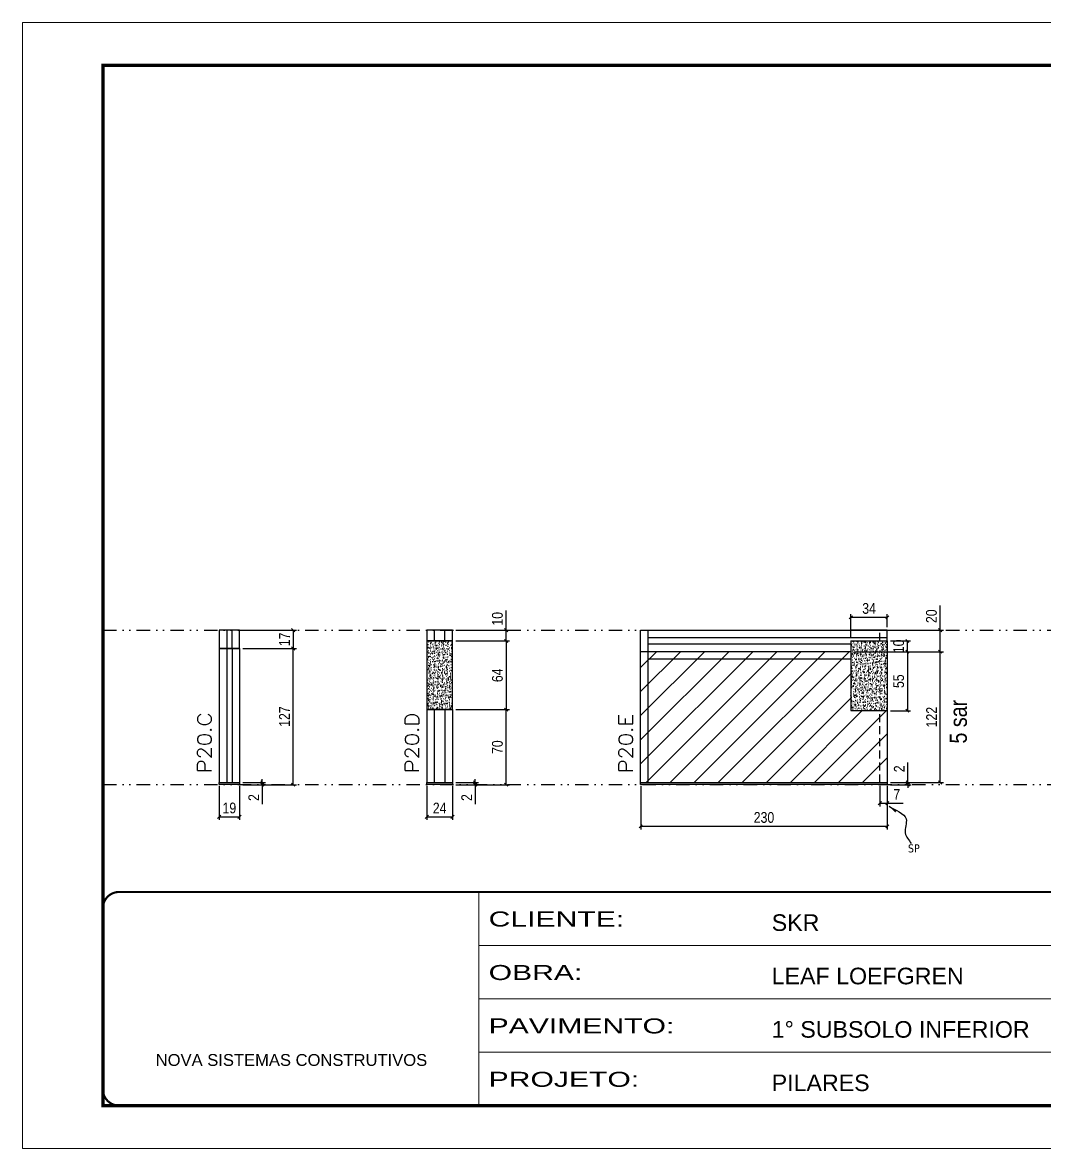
# Model space of a CAD drawing. Extents: x 14400 to 27878, y -21631 to 6985.
# Drawn here: x 17583 to 18537, y -4402 to -3352 of the extents above; entities that cross this region are included whole.
import ezdxf

# ---------------------------------------------------------------- set-up
doc = ezdxf.new("R2010")
doc.units = 0
for name, pattern in [('CONTINUO', [0]), ('DASHED', [0.75, 0.5, -0.25]), ('DIVIDE2', [0.625, 0.25, -0.125, 0, -0.125, 0, -0.125]), ('HIDDEN', [0.375, 0.25, -0.125])]:
    doc.linetypes.add(name, pattern=pattern)
for name, color, linetype in [('COTA', 241, 'Continuous'), ('NOMENCLATURA', 7, 'Continuous'), ('Nível', 160, 'Continuous'), ('Painéis', 200, 'Continuous'), ('SARR_2.2x7', 40, 'Continuous'), ('Sarrafo de Pressão', 42, 'HIDDEN'), ('texto', 7, 'Continuous')]:
    doc.layers.add(name, color=color, linetype=linetype)
for name, color, linetype, lineweight in [('Folhas', 255, 'Continuous', 9), ('Hachura', 251, 'Continuous', 9), ('SARRAFO DE PRESSAO', 251, 'DASHED', 9), ('Texto Seção', 7, 'Continuous', 15)]:
    doc.layers.add(name, color=color, linetype=linetype, lineweight=lineweight)
doc.styles.add('ARIAL', font='arial.ttf')
doc.styles.add('ARIAL_NARROW', font='ARIALN.TTF', dxfattribs={"height": 0.2})
doc.styles.add('COTA TECNICA', font='techl___.ttf', dxfattribs={"height": 10})
doc.styles.add('COTA TECNICA-50', font='techl___.ttf', dxfattribs={"height": 10})
doc.styles.add('REGUA-120', font='ROMANS.shx', dxfattribs={"height": 15})
doc.styles.get("Standard").update_dxf_attribs({"font": 'arial.ttf'})
doc.styles.add('Tecnologia', font='')
doc.styles.get('Tecnologia').set_extended_font_data('Forgotten Futurist')
doc.dimstyles.new('COTA PAINEL-50', dxfattribs={"dimtxt": 10, "dimasz": 3, "dimexe": 3, "dimexo": 3, "dimgap": 3, "dimtad": 1, "dimdec": 1, "dimzin": 12, "dimdsep": 46, "dimtxsty": 'COTA TECNICA-50', "dimblk1": 'OBLIQUE', "dimblk2": 'OBLIQUE', "dimsah": 1, "dimcen": 0.9, "dimclrd": 4, "dimclre": 4, "dimclrt": 240, "dimadec": 1, "dimazin": 3, "dimtfac": 1, "dimtdec": 1, "dimtmove": 0, "dimatfit": 3, "dimfxl": 1, "dimtolj": 1, "dimtzin": 12, "dimarcsym": 0})
doc.dimstyles.new('PAINEL', dxfattribs={"dimtxt": 10, "dimasz": 3, "dimexe": 3, "dimexo": 3, "dimgap": 3, "dimtad": 1, "dimdec": 1, "dimzin": 12, "dimdsep": 46, "dimtxsty": 'COTA TECNICA', "dimblk1": 'OBLIQUE', "dimblk2": 'OBLIQUE', "dimsah": 1, "dimcen": 0.9, "dimclrd": 4, "dimclre": 4, "dimclrt": 240, "dimadec": 1, "dimazin": 3, "dimtfac": 1, "dimtdec": 1, "dimtmove": 0, "dimatfit": 3, "dimfxl": 1, "dimtolj": 1, "dimtzin": 12, "dimarcsym": 0})
doc.dimstyles.get("Standard").update_dxf_attribs({"dimtxt": 0.18, "dimasz": 0.18, "dimexe": 0.18, "dimexo": 0.0625, "dimgap": 0.09, "dimtad": 0, "dimtih": 1, "dimtoh": 1, "dimdec": 4, "dimzin": 0, "dimdsep": 46, "dimtxsty": 'Standard', "dimcen": 0.09, "dimadec": 0, "dimazin": 0, "dimtfac": 1, "dimtdec": 4, "dimtofl": 0, "dimtmove": 0, "dimatfit": 3, "dimfxl": 1, "dimtolj": 1, "dimtzin": 0, "dimarcsym": 0})

# ---------------------------------------------------------------- blocks, each defined once
blk = doc.blocks.new('9999999999')
at = {"color": 30, "linetype": 'CONTINUO'}
for p, q in [((98564.6, 34230.2), (98564.6, 34429.4)), ((98564.6, 34379.6), (99584, 34379.6)), ((98564.6, 34329.8), (99488, 34329.8)), ((98564.6, 34280), (99488, 34280))]:
    blk.add_line(p, q, dxfattribs=at)
at = {"color": 30, "linetype": 'CONTINUO', "const_width": 2}
blk.add_lwpolyline([(99584, 34230.2), (99584, 34414.4, 0.414214), (99569, 34429.4), (98229, 34429.4, 0.414214), (98214, 34414.4), (98214, 34245.2, 0.414214), (98229, 34230.2), (99584, 34230.2)], format="xyb", dxfattribs=at)
at = {"layer": 'Folhas'}
blk.add_lwpolyline([(98139, 34190.2), (99624, 34190.2), (99624, 35240.2), (98139, 35240.2)], close=True, dxfattribs=at)
at = {"layer": 'Folhas', "color": 30, "const_width": 3}
blk.add_lwpolyline([(98214, 34230.2), (99584, 34230.2), (99584, 35200.2), (98214, 35200.2)], close=True, dxfattribs=at)
at = {"color": 7, "linetype": 'Continuous', "ltscale": 5, "style": 'ARIAL'}
for s, height, p in [('SKR', 15.48, (98837.7, 34393.1)), ('LEAF LOEFGREN', 15.483, (98837.7, 34343.3)), ('1° SUBSOLO INFERIOR', 15.483, (98837.7, 34293.5)), ('NOVA SISTEMAS CONSTRUTIVOS', 11.059, (98263.2, 34267.2)), ('PILARES', 15.48, (98837.7, 34243.7))]:
    blk.add_text(s, height=height, dxfattribs=at).set_placement(p)
at = {"layer": 'Folhas', "color": 7, "style": 'Tecnologia', "width": 1.5}
for s, p in [('CLIENTE:', (98573.7, 34397.2)), ('OBRA:', (98573.7, 34347.3)), ('PAVIMENTO:', (98573.7, 34297.5)), ('PROJETO:', (98573.7, 34247.7))]:
    blk.add_text(s, height=14, dxfattribs=at).set_placement(p)
blk = doc.blocks.new('_Oblique')
at = {"color": 0, "linetype": 'ByBlock', "lineweight": -2}
blk.add_line((-0.5, -0.5), (0.5, 0.5), dxfattribs=at)
blk = doc.blocks.new('*D1437')
at = {"layer": 'COTA', "color": 4, "lineweight": -2, "transparency": 16777216}
for p, q in [((17766.9, -4064.2), (17766.9, -4096.1)), ((17785.9, -4064.2), (17785.9, -4096.1)), ((17766.9, -4093.1), (17785.9, -4093.1))]:
    blk.add_line(p, q, dxfattribs=at)
at = {"layer": 'Defpoints', "color": 0, "transparency": 16777216}
for p in [(17766.9, -4061.2), (17785.9, -4061.2), (17785.9, -4093.1)]:
    blk.add_point(p, dxfattribs=at)
at = {"layer": 'COTA', "color": 4, "lineweight": -2, "transparency": 16777216, "xscale": 3, "yscale": 3, "zscale": 3, "rotation": 180}
blk.add_blockref('_Oblique', (17766.9, -4093.1), dxfattribs=at)
at = {"layer": 'COTA', "color": 4, "lineweight": -2, "transparency": 16777216, "xscale": 3, "yscale": 3, "zscale": 3}
blk.add_blockref('_Oblique', (17785.9, -4093.1), dxfattribs=at)
at = {"layer": 'COTA', "color": 240, "transparency": 16777216, "insert": (17776.4, -4085), "char_height": 10, "attachment_point": 5, "style": 'COTA TECNICA'}
blk.add_mtext('\\A1;19', dxfattribs=at)
blk = doc.blocks.new('*D1438')
at = {"layer": 'COTA', "color": 4, "lineweight": -2, "transparency": 16777216}
for p, q in [((17788.9, -4061.2), (17810.1, -4061.2)), ((17788.9, -4063.2), (17810.1, -4063.2)), ((17807.1, -4061.2), (17807.1, -4058.2)), ((17807.1, -4061.2), (17807.1, -4063.2)), ((17807.1, -4063.2), (17807.1, -4081.3))]:
    blk.add_line(p, q, dxfattribs=at)
at = {"layer": 'Defpoints', "color": 0, "transparency": 16777216}
for p in [(17785.9, -4061.2), (17785.9, -4063.2), (17807.1, -4061.2)]:
    blk.add_point(p, dxfattribs=at)
at = {"layer": 'COTA', "color": 4, "lineweight": -2, "transparency": 16777216, "xscale": 3, "yscale": 3, "zscale": 3}
for p, rotation in [((17807.1, -4061.2), 270), ((17807.1, -4063.2), 90)]:
    blk.add_blockref('_Oblique', p, dxfattribs=dict(at, rotation=rotation))
at = {"layer": 'COTA', "color": 240, "transparency": 16777216, "insert": (17799.1, -4075.2), "char_height": 10, "attachment_point": 5, "rotation": 90, "style": 'COTA TECNICA-50'}
blk.add_mtext('\\A1;2', dxfattribs=at)
blk = doc.blocks.new('*D1443')
at = {"layer": 'COTA', "color": 4, "lineweight": -2, "transparency": 16777216}
for p, q in [((18160, -4064.2), (18160, -4105)), ((18390, -4064.2), (18390, -4105)), ((18160, -4102), (18390, -4102))]:
    blk.add_line(p, q, dxfattribs=at)
at = {"layer": 'Defpoints', "color": 0, "transparency": 16777216}
for p in [(18160, -4061.2), (18390, -4061.2), (18390, -4102)]:
    blk.add_point(p, dxfattribs=at)
at = {"layer": 'COTA', "color": 4, "lineweight": -2, "transparency": 16777216, "xscale": 3, "yscale": 3, "zscale": 3, "rotation": 180}
blk.add_blockref('_Oblique', (18160, -4102), dxfattribs=at)
at = {"layer": 'COTA', "color": 4, "lineweight": -2, "transparency": 16777216, "xscale": 3, "yscale": 3, "zscale": 3}
blk.add_blockref('_Oblique', (18390, -4102), dxfattribs=at)
at = {"layer": 'COTA', "color": 240, "transparency": 16777216, "insert": (18275, -4093.8), "char_height": 10, "attachment_point": 5, "style": 'COTA TECNICA'}
blk.add_mtext('\\A1;230', dxfattribs=at)
blk = doc.blocks.new('*D1444')
at = {"layer": 'COTA', "color": 4, "lineweight": -2, "transparency": 16777216}
for p, q in [((18383, -4064.2), (18383, -4083.4)), ((18390, -4066.2), (18390, -4083.4)), ((18383, -4080.4), (18390, -4080.4)), ((18390, -4080.4), (18404.7, -4080.4))]:
    blk.add_line(p, q, dxfattribs=at)
at = {"layer": 'Defpoints', "color": 0, "transparency": 16777216}
for p in [(18383, -4061.2), (18390, -4063.2), (18390, -4080.4)]:
    blk.add_point(p, dxfattribs=at)
at = {"layer": 'COTA', "color": 4, "lineweight": -2, "transparency": 16777216, "xscale": 3, "yscale": 3, "zscale": 3, "rotation": 180}
blk.add_blockref('_Oblique', (18383, -4080.4), dxfattribs=at)
at = {"layer": 'COTA', "color": 4, "lineweight": -2, "transparency": 16777216, "xscale": 3, "yscale": 3, "zscale": 3}
blk.add_blockref('_Oblique', (18390, -4080.4), dxfattribs=at)
at = {"layer": 'COTA', "color": 240, "transparency": 16777216, "insert": (18398.8, -4072.3), "char_height": 10, "attachment_point": 5, "style": 'COTA TECNICA-50'}
blk.add_mtext('\\A1;7', dxfattribs=at)
blk = doc.blocks.new('*D1445')
at = {"layer": 'COTA', "color": 4, "lineweight": -2, "transparency": 16777216}
for p, q in [((18409.2, -4061.2), (18409.2, -4042.4)), ((18393, -4061.2), (18412.2, -4061.2)), ((18393, -4063.2), (18412.2, -4063.2)), ((18409.2, -4063.2), (18409.2, -4061.2)), ((18409.2, -4063.2), (18409.2, -4066.2))]:
    blk.add_line(p, q, dxfattribs=at)
at = {"layer": 'Defpoints', "color": 0, "transparency": 16777216}
for p in [(18390, -4061.2), (18390, -4063.2), (18409.2, -4063.2)]:
    blk.add_point(p, dxfattribs=at)
at = {"layer": 'COTA', "color": 4, "lineweight": -2, "transparency": 16777216, "xscale": 3, "yscale": 3, "zscale": 3}
for p, rotation in [((18409.2, -4061.2), 270), ((18409.2, -4063.2), 90)]:
    blk.add_blockref('_Oblique', p, dxfattribs=dict(at, rotation=rotation))
at = {"layer": 'COTA', "color": 240, "transparency": 16777216, "insert": (18401.2, -4048.4), "char_height": 10, "attachment_point": 5, "rotation": 90, "style": 'COTA TECNICA-50'}
blk.add_mtext('\\A1;2', dxfattribs=at)
blk = doc.blocks.new('*D1455')
at = {"layer": 'COTA', "color": 4, "lineweight": -2, "transparency": 16777216}
for p, q in [((18393, -3939.2), (18442.3, -3939.2)), ((18439.3, -4061.2), (18439.3, -3939.2)), ((18393, -4061.2), (18442.3, -4061.2))]:
    blk.add_line(p, q, dxfattribs=at)
at = {"layer": 'Defpoints', "color": 0, "transparency": 16777216}
for p in [(18390, -3939.2), (18439.3, -3939.2), (18390, -4061.2)]:
    blk.add_point(p, dxfattribs=at)
at = {"layer": 'COTA', "color": 4, "lineweight": -2, "transparency": 16777216, "xscale": 3, "yscale": 3, "zscale": 3}
for p, rotation in [((18439.3, -3939.2), 90), ((18439.3, -4061.2), 270)]:
    blk.add_blockref('_Oblique', p, dxfattribs=dict(at, rotation=rotation))
at = {"layer": 'COTA', "color": 240, "transparency": 16777216, "insert": (18431.3, -4000.2), "char_height": 10, "attachment_point": 5, "rotation": 90, "style": 'COTA TECNICA'}
blk.add_mtext('\\A1;122', dxfattribs=at)
blk = doc.blocks.new('*D1446')
at = {"layer": 'COTA', "color": 4, "lineweight": -2, "transparency": 16777216}
for p, q in [((17960.5, -4064.2), (17960.5, -4096.1)), ((17984.5, -4064.2), (17984.5, -4096.1)), ((17960.5, -4093.1), (17984.5, -4093.1))]:
    blk.add_line(p, q, dxfattribs=at)
at = {"layer": 'Defpoints', "color": 0, "transparency": 16777216}
for p in [(17960.5, -4061.2), (17984.5, -4061.2), (17984.5, -4093.1)]:
    blk.add_point(p, dxfattribs=at)
at = {"layer": 'COTA', "color": 4, "lineweight": -2, "transparency": 16777216, "xscale": 3, "yscale": 3, "zscale": 3, "rotation": 180}
blk.add_blockref('_Oblique', (17960.5, -4093.1), dxfattribs=at)
at = {"layer": 'COTA', "color": 4, "lineweight": -2, "transparency": 16777216, "xscale": 3, "yscale": 3, "zscale": 3}
blk.add_blockref('_Oblique', (17984.5, -4093.1), dxfattribs=at)
at = {"layer": 'COTA', "color": 240, "transparency": 16777216, "insert": (17972.5, -4085), "char_height": 10, "attachment_point": 5, "style": 'COTA TECNICA'}
blk.add_mtext('\\A1;24', dxfattribs=at)
blk = doc.blocks.new('*D1447')
at = {"layer": 'COTA', "color": 4, "lineweight": -2, "transparency": 16777216}
for p, q in [((17987.5, -4061.2), (18008.7, -4061.2)), ((17987.5, -4063.2), (18008.7, -4063.2)), ((18005.7, -4061.2), (18005.7, -4058.2)), ((18005.7, -4061.2), (18005.7, -4063.2)), ((18005.7, -4063.2), (18005.7, -4081.3))]:
    blk.add_line(p, q, dxfattribs=at)
at = {"layer": 'Defpoints', "color": 0, "transparency": 16777216}
for p in [(17984.5, -4061.2), (17984.5, -4063.2), (18005.7, -4061.2)]:
    blk.add_point(p, dxfattribs=at)
at = {"layer": 'COTA', "color": 4, "lineweight": -2, "transparency": 16777216, "xscale": 3, "yscale": 3, "zscale": 3}
for p, rotation in [((18005.7, -4061.2), 270), ((18005.7, -4063.2), 90)]:
    blk.add_blockref('_Oblique', p, dxfattribs=dict(at, rotation=rotation))
at = {"layer": 'COTA', "color": 240, "transparency": 16777216, "insert": (17997.7, -4075.2), "char_height": 10, "attachment_point": 5, "rotation": 90, "style": 'COTA TECNICA-50'}
blk.add_mtext('\\A1;2', dxfattribs=at)
blk = doc.blocks.new('*D1456')
at = {"layer": 'COTA', "color": 4, "linetype": 'ByBlock', "lineweight": -2, "transparency": 16777216}
for p, q in [((17987.5, -3929.2), (18037.5, -3929.2)), ((18034.5, -3929.2), (18034.5, -3993.2)), ((17987.5, -3993.2), (18037.5, -3993.2))]:
    blk.add_line(p, q, dxfattribs=at)
at = {"layer": 'Defpoints', "color": 0, "linetype": 'ByBlock', "transparency": 16777216}
for p in [(17984.5, -3929.2), (17984.5, -3993.2), (18034.5, -3993.2)]:
    blk.add_point(p, dxfattribs=at)
at = {"layer": 'COTA', "color": 4, "linetype": 'ByBlock', "lineweight": -2, "transparency": 16777216, "xscale": 3, "yscale": 3, "zscale": 3}
for p, rotation in [((18034.5, -3929.2), 90), ((18034.5, -3993.2), 270)]:
    blk.add_blockref('_Oblique', p, dxfattribs=dict(at, rotation=rotation))
at = {"layer": 'COTA', "color": 240, "linetype": 'ByBlock', "transparency": 16777216, "insert": (18026.4, -3961.2), "char_height": 10, "attachment_point": 5, "rotation": 90, "style": 'COTA TECNICA'}
blk.add_mtext('\\A1;64', dxfattribs=at)
blk = doc.blocks.new('*D1448')
at = {"layer": 'COTA', "color": 4, "lineweight": -2, "transparency": 16777216}
for p, q in [((17987.5, -3993.2), (18037.5, -3993.2)), ((18034.5, -4063.2), (18034.5, -3993.2)), ((17987.5, -4063.2), (18037.5, -4063.2))]:
    blk.add_line(p, q, dxfattribs=at)
at = {"layer": 'Defpoints', "color": 0, "transparency": 16777216}
for p in [(17984.5, -3993.2), (18034.5, -3993.2), (17984.5, -4063.2)]:
    blk.add_point(p, dxfattribs=at)
at = {"layer": 'COTA', "color": 4, "lineweight": -2, "transparency": 16777216, "xscale": 3, "yscale": 3, "zscale": 3}
for p, rotation in [((18034.5, -3993.2), 90), ((18034.5, -4063.2), 270)]:
    blk.add_blockref('_Oblique', p, dxfattribs=dict(at, rotation=rotation))
at = {"layer": 'COTA', "color": 240, "transparency": 16777216, "insert": (18026.4, -4028.2), "char_height": 10, "attachment_point": 5, "rotation": 90, "style": 'COTA TECNICA-50'}
blk.add_mtext('\\A1;70', dxfattribs=at)
blk = doc.blocks.new('*D1449')
at = {"layer": 'COTA', "color": 4, "lineweight": -2, "transparency": 16777216}
for p, q in [((17788.9, -3936.2), (17838.9, -3936.2)), ((17835.9, -4063.2), (17835.9, -3936.2)), ((17788.9, -4063.2), (17838.9, -4063.2))]:
    blk.add_line(p, q, dxfattribs=at)
at = {"layer": 'Defpoints', "color": 0, "transparency": 16777216}
for p in [(17785.9, -3936.2), (17835.9, -3936.2), (17785.9, -4063.2)]:
    blk.add_point(p, dxfattribs=at)
at = {"layer": 'COTA', "color": 4, "lineweight": -2, "transparency": 16777216, "xscale": 3, "yscale": 3, "zscale": 3}
for p, rotation in [((17835.9, -3936.2), 90), ((17835.9, -4063.2), 270)]:
    blk.add_blockref('_Oblique', p, dxfattribs=dict(at, rotation=rotation))
at = {"layer": 'COTA', "color": 240, "transparency": 16777216, "insert": (17827.8, -3999.7), "char_height": 10, "attachment_point": 5, "rotation": 90, "style": 'COTA TECNICA-50'}
blk.add_mtext('\\A1;127', dxfattribs=at)
blk = doc.blocks.new('*D1450')
at = {"layer": 'COTA', "color": 4, "lineweight": -2, "transparency": 16777216}
for p, q in [((18439.3, -3919.2), (18439.3, -3896)), ((18393, -3919.2), (18442.3, -3919.2)), ((18439.3, -3939.2), (18439.3, -3919.2)), ((18393, -3939.2), (18442.3, -3939.2))]:
    blk.add_line(p, q, dxfattribs=at)
at = {"layer": 'Defpoints', "color": 0, "transparency": 16777216}
for p in [(18390, -3919.2), (18439.3, -3919.2), (18390, -3939.2)]:
    blk.add_point(p, dxfattribs=at)
at = {"layer": 'COTA', "color": 4, "lineweight": -2, "transparency": 16777216, "xscale": 3, "yscale": 3, "zscale": 3}
for p, rotation in [((18439.3, -3919.2), 90), ((18439.3, -3939.2), 270)]:
    blk.add_blockref('_Oblique', p, dxfattribs=dict(at, rotation=rotation))
at = {"layer": 'COTA', "color": 240, "transparency": 16777216, "insert": (18431.2, -3906.1), "char_height": 10, "attachment_point": 5, "rotation": 90, "style": 'COTA TECNICA'}
blk.add_mtext('\\A1;20', dxfattribs=at)
blk = doc.blocks.new('*D1458')
at = {"layer": 'COTA', "color": 4, "lineweight": -2, "transparency": 16777216}
for p, q in [((17788.9, -3919.2), (17838.9, -3919.2)), ((17835.9, -3919.2), (17835.9, -3936.2)), ((17788.9, -3936.2), (17838.9, -3936.2))]:
    blk.add_line(p, q, dxfattribs=at)
at = {"layer": 'Defpoints', "color": 0, "transparency": 16777216}
for p in [(17785.9, -3919.2), (17785.9, -3936.2), (17835.9, -3936.2)]:
    blk.add_point(p, dxfattribs=at)
at = {"layer": 'COTA', "color": 4, "lineweight": -2, "transparency": 16777216, "xscale": 3, "yscale": 3, "zscale": 3}
for p, rotation in [((17835.9, -3919.2), 90), ((17835.9, -3936.2), 270)]:
    blk.add_blockref('_Oblique', p, dxfattribs=dict(at, rotation=rotation))
at = {"layer": 'COTA', "color": 240, "transparency": 16777216, "insert": (17827.8, -3927.7), "char_height": 10, "attachment_point": 5, "rotation": 90, "style": 'COTA TECNICA'}
blk.add_mtext('\\A1;17', dxfattribs=at)
blk = doc.blocks.new('*D1459')
at = {"layer": 'COTA', "color": 4, "lineweight": -2, "transparency": 16777216}
for p, q in [((18034.5, -3919.2), (18034.5, -3900.7)), ((17987.5, -3919.2), (18037.5, -3919.2)), ((18034.5, -3929.2), (18034.5, -3919.2)), ((17987.5, -3929.2), (18037.5, -3929.2))]:
    blk.add_line(p, q, dxfattribs=at)
at = {"layer": 'Defpoints', "color": 0, "transparency": 16777216}
for p in [(17984.5, -3919.2), (18034.5, -3919.2), (17984.5, -3929.2)]:
    blk.add_point(p, dxfattribs=at)
at = {"layer": 'COTA', "color": 4, "lineweight": -2, "transparency": 16777216, "xscale": 3, "yscale": 3, "zscale": 3}
for p, rotation in [((18034.5, -3919.2), 90), ((18034.5, -3929.2), 270)]:
    blk.add_blockref('_Oblique', p, dxfattribs=dict(at, rotation=rotation))
at = {"layer": 'COTA', "color": 240, "transparency": 16777216, "insert": (18026.4, -3908.5), "char_height": 10, "attachment_point": 5, "rotation": 90, "style": 'COTA TECNICA'}
blk.add_mtext('\\A1;10', dxfattribs=at)
blk = doc.blocks.new('*D1466')
at = {"layer": 'COTA', "color": 4, "lineweight": -2, "transparency": 16777216}
for p, q in [((18359, -3939.2), (18411.7, -3939.2)), ((18408.7, -3939.2), (18408.7, -3994.2)), ((18393, -3994.2), (18411.7, -3994.2))]:
    blk.add_line(p, q, dxfattribs=at)
at = {"layer": 'Defpoints', "color": 0, "transparency": 16777216}
for p in [(18356, -3939.2), (18390, -3994.2), (18408.7, -3994.2)]:
    blk.add_point(p, dxfattribs=at)
at = {"layer": 'COTA', "color": 4, "lineweight": -2, "transparency": 16777216, "xscale": 3, "yscale": 3, "zscale": 3}
for p, rotation in [((18408.7, -3939.2), 90), ((18408.7, -3994.2), 270)]:
    blk.add_blockref('_Oblique', p, dxfattribs=dict(at, rotation=rotation))
at = {"layer": 'COTA', "color": 240, "transparency": 16777216, "insert": (18400.6, -3966.7), "char_height": 10, "attachment_point": 5, "rotation": 90, "style": 'COTA TECNICA'}
blk.add_mtext('\\A1;55', dxfattribs=at)
blk = doc.blocks.new('*D1467')
at = {"layer": 'COTA', "color": 4, "lineweight": -2, "transparency": 16777216}
for p, q in [((18393, -3929.2), (18411.7, -3929.2)), ((18408.7, -3939.2), (18408.7, -3929.2)), ((18359, -3939.2), (18411.7, -3939.2))]:
    blk.add_line(p, q, dxfattribs=at)
at = {"layer": 'Defpoints', "color": 0, "transparency": 16777216}
for p in [(18390, -3929.2), (18408.7, -3929.2), (18356, -3939.2)]:
    blk.add_point(p, dxfattribs=at)
at = {"layer": 'COTA', "color": 4, "lineweight": -2, "transparency": 16777216, "xscale": 3, "yscale": 3, "zscale": 3}
for p, rotation in [((18408.7, -3929.2), 90), ((18408.7, -3939.2), 270)]:
    blk.add_blockref('_Oblique', p, dxfattribs=dict(at, rotation=rotation))
at = {"layer": 'COTA', "color": 240, "transparency": 16777216, "insert": (18400.6, -3934.2), "char_height": 10, "attachment_point": 5, "rotation": 90, "style": 'COTA TECNICA'}
blk.add_mtext('\\A1;10', dxfattribs=at)
blk = doc.blocks.new('*D1468')
at = {"layer": 'COTA', "color": 4, "lineweight": -2, "transparency": 16777216}
for p, q in [((18356, -3926.2), (18356, -3904.1)), ((18390, -3916.2), (18390, -3904.1)), ((18356, -3907.1), (18390, -3907.1))]:
    blk.add_line(p, q, dxfattribs=at)
at = {"layer": 'Defpoints', "color": 0, "transparency": 16777216}
for p in [(18390, -3907.1), (18390, -3919.2), (18356, -3929.2)]:
    blk.add_point(p, dxfattribs=at)
at = {"layer": 'COTA', "color": 4, "lineweight": -2, "transparency": 16777216, "xscale": 3, "yscale": 3, "zscale": 3, "rotation": 180}
blk.add_blockref('_Oblique', (18356, -3907.1), dxfattribs=at)
at = {"layer": 'COTA', "color": 4, "lineweight": -2, "transparency": 16777216, "xscale": 3, "yscale": 3, "zscale": 3}
blk.add_blockref('_Oblique', (18390, -3907.1), dxfattribs=at)
at = {"layer": 'COTA', "color": 240, "transparency": 16777216, "insert": (18373, -3898.9), "char_height": 10, "attachment_point": 5, "style": 'COTA TECNICA'}
blk.add_mtext('\\A1;34', dxfattribs=at)

msp = doc.modelspace()

# ---------------------------------------------------------------- hatches: boundary and pattern name
at = {"layer": 'COTA'}
h = msp.add_hatch(dxfattribs=at)
h.set_pattern_fill('AR-CONC', color=256, scale=0.03)
h.set_pattern_definition([(50, (2282.6104, -8242.0258), (5.4655401, -0.4781726), [0.5715, -6.2865]), (355, (2282.6104, -8242.026), (-1.0573026, 5.7317054), [0.4572, -5.0292175]), (100.451445, (2283.066, -8242.0656), (4.4082374, 5.2535326), [0.4857003, -5.3427073]), (46.1842, (2282.6104, -8240.502), (8.1323712, -1.2612698), [0.85725, -9.42975]), (96.63556, (2283.288, -8240.607), (7.122124, 7.4227837), [0.7285507, -8.0140682]), (351.18415, (2282.61, -8240.502), (7.122124, 7.4227837), [0.685799, -7.543792]), (21, (2283.3724, -8240.8828), (4.5484317, -3.067956), [0.5715, -6.2865]), (326, (2283.3724, -8240.883), (1.8540609, 5.525639), [0.4572, -5.0292]), (71.451445, (2283.7514, -8241.1384), (6.4024926, 2.457683), [0.4857003, -5.3426981]), (37.5, (2282.6104, -8242.0258), (0.0926581, 2.53665117), [0, -4.96824, 0, -5.1054, 0, -5.04825]), (7.5, (2282.6104, -8242.0258), (2.00458988, 3.00541724), [0, -2.91084, 0, -4.85394, 0, -1.92405]), (327.5, (2280.911, -8242.0258), (4.06771786, -0.17186232), [0, -1.905, 0, -5.9436, 0, -7.8867]), (317.5, (2280.149, -8242.0258), (4.44387544, 0.7627947), [0, -2.4765, 0, -3.94716, 0, -5.6007])])
h.paths.add_polyline_path([(17984.47, -3929.17), (17960.47, -3929.17), (17960.47, -3993.19), (17984.47, -3993.19)])
h = msp.add_hatch(dxfattribs=at)
h.set_pattern_fill('AR-CONC', color=256, scale=0.03)
h.paths.add_polyline_path([(18389.98, -3929.17), (18355.98, -3929.17), (18355.98, -3994.17), (18389.98, -3994.17)])
at = {"layer": 'Hachura'}
h = msp.add_hatch(dxfattribs=at)
h.set_pattern_fill('ANSI31', color=256, scale=5)
h.paths.add_polyline_path([(18389.98, -3994.17), (18355.98, -3994.17), (18355.98, -3939.17), (18159.98, -3939.17), (18159.98, -4061.17), (18389.98, -4061.17)])

# ---------------------------------------------------------------- linework, layer by layer
at = {"layer": 'COTA'}
for p, q in [((18389.98, -3919.17), (18355.98, -3919.17)), ((18389.98, -3929.17), (18389.98, -3994.17))]:
    msp.add_line(p, q, dxfattribs=at)
at = {"layer": 'COTA', "linetype": 'ByBlock'}
msp.add_lwpolyline([(17960.47, -3993.19), (17984.47, -3993.19), (17984.47, -3929.17), (17960.47, -3929.17)], close=True, dxfattribs=at)
at = {"layer": 'Nível', "color": 4, "linetype": 'DIVIDE2', "ltscale": 50}
for p, q in [((17658.47, -3919.17), (19028.47, -3919.17)), ((17658.47, -4063.17), (19028.47, -4063.17))]:
    msp.add_line(p, q, dxfattribs=at)
at = {"layer": 'Painéis'}
for p, q in [((17785.91, -3919.17), (17766.91, -3919.17)), ((17766.91, -3919.17), (17766.91, -3936.17)), ((17785.91, -3936.17), (17785.91, -3919.17)), ((17984.47, -3919.17), (17960.47, -3919.17)), ((17960.47, -3919.17), (17960.47, -3929.17)), ((17984.47, -3929.17), (17984.47, -3919.17)), ((18159.98, -4061.17), (18159.98, -3919.17)), ((18159.98, -3919.17), (18389.98, -3919.17)), ((18389.98, -3929.17), (18389.98, -3919.17)), ((17766.91, -3936.17), (17766.91, -4061.17)), ((17785.91, -3936.17), (17766.91, -3936.17)), ((17766.91, -3936.17), (17785.91, -3936.17)), ((17785.91, -3936.17), (17785.91, -4061.17)), ((17960.47, -3929.17), (17984.47, -3929.17)), ((18355.98, -3929.17), (18355.98, -3994.17)), ((18355.98, -3929.17), (18389.98, -3929.17)), ((18355.98, -3939.17), (18159.98, -3939.17)), ((17960.47, -3993.19), (17960.47, -4061.17)), ((17984.47, -3993.19), (17960.47, -3993.19)), ((17984.47, -3993.19), (17984.47, -4061.17)), ((18355.98, -3994.17), (18389.98, -3994.17)), ((18389.98, -3994.17), (18389.98, -4061.17)), ((17766.91, -4061.17), (17785.91, -4061.17)), ((17766.91, -4061.17), (17785.91, -4061.17)), ((17766.91, -4063.17), (17766.91, -4061.17)), ((17785.91, -4063.17), (17766.91, -4063.17)), ((17785.91, -4061.17), (17785.91, -4063.17)), ((17960.47, -4061.17), (17984.47, -4061.17)), ((17960.47, -4061.17), (17984.47, -4061.17)), ((17960.47, -4063.17), (17960.47, -4061.17)), ((17984.47, -4063.17), (17960.47, -4063.17)), ((17984.47, -4061.17), (17984.47, -4063.17))]:
    msp.add_line(p, q, dxfattribs=at)
msp.add_lwpolyline([(18159.98, -4061.17), (18389.98, -4061.17), (18389.98, -4063.17), (18159.98, -4063.17)], close=True, dxfattribs=at)
at = {"layer": 'SARR_2.2x7'}
for p, q in [((17773.91, -3919.17), (17773.91, -3936.17)), ((17778.91, -3936.17), (17778.91, -3919.17)), ((17967.47, -3919.17), (17967.47, -3929.17)), ((17977.47, -3929.17), (17977.47, -3919.17)), ((18166.98, -3939.17), (18166.98, -3919.17)), ((18389.98, -3926.17), (18166.98, -3926.17)), ((17773.91, -3936.17), (17773.91, -4061.17)), ((17778.91, -3936.17), (17778.91, -4061.17)), ((18355.98, -3932.17), (18166.98, -3932.17)), ((18166.98, -4061.17), (18166.98, -3939.17)), ((18355.98, -3946.17), (18166.98, -3946.17)), ((17967.47, -3993.19), (17967.47, -4061.17)), ((17977.47, -3993.19), (17977.47, -4061.17))]:
    msp.add_line(p, q, dxfattribs=at)
at = {"layer": 'Sarrafo de Pressão', "ltscale": 30}
for p, q in [((18382.98, -3929.17), (18382.98, -3919.17)), ((18382.98, -4061.17), (18382.98, -3994.17))]:
    msp.add_line(p, q, dxfattribs=at)

# ---------------------------------------------------------------- block references
at = {"layer": 'SARRAFO DE PRESSAO', "color": 6, "linetype": 'ByBlock'}
msp.add_blockref('9999999999', (-80555.51, -38592.65), dxfattribs=at)

# ---------------------------------------------------------------- texts
at = {"layer": 'NOMENCLATURA', "style": 'ARIAL_NARROW'}
msp.add_text('5 sar', height=16, rotation=90, dxfattribs=at).set_placement((18464.22, -4024.84))
at = {"layer": 'texto', "color": 0, "insert": (18414.76, -4122.66), "char_height": 7.5, "attachment_point": 5}
msp.add_mtext('{\\fTahoma|b0|i0|c0|p34;\\C4;SP}', dxfattribs=at)
at = {"layer": 'Texto Seção', "style": 'REGUA-120', "width": 1.1}
for s, p in [('P20.C', (17759.66, -4052.4)), ('P20.D', (17953.23, -4052.4)), ('P20.E', (18152.73, -4052.4))]:
    msp.add_text(s, height=13, rotation=90, dxfattribs=at).set_placement(p)

# ---------------------------------------------------------------- dimensions: what is measured, and where the dimension line sits
at = {"layer": 'COTA'}
for base, p1, p2, dimstyle, picture, middle in [((18389.98, -3907.11), (18355.98, -3929.17), (18389.98, -3919.17), 'PAINEL', '*D1468', (18372.98, -3898.89)), ((18389.98, -4080.41), (18382.98, -4061.17), (18389.98, -4063.17), 'COTA PAINEL-50', '*D1444', (18398.85, -4072.33))]:
    dim = msp.add_linear_dim(base=base, p1=p1, p2=p2, dimstyle=dimstyle, dxfattribs=at)
    dim.commit()
    dim.dimension.update_dxf_attribs({"geometry": picture, "text_midpoint": middle})
for base, p1, p2, dimstyle, picture, middle in [((18034.46, -3919.17), (17984.47, -3929.17), (17984.47, -3919.17), 'PAINEL', '*D1459', (18026.36, -3908.45)), ((18439.35, -3919.17), (18389.98, -3939.17), (18389.98, -3919.17), 'PAINEL', '*D1450', (18431.25, -3906.06)), ((17835.9, -3936.17), (17785.91, -3919.17), (17785.91, -3936.17), 'PAINEL', '*D1458', (17827.83, -3927.67)), ((17835.9, -3936.17), (17785.91, -4063.17), (17785.91, -3936.17), 'COTA PAINEL-50', '*D1449', (17827.83, -3999.67)), ((18408.72, -3994.17), (18355.98, -3939.17), (18389.98, -3994.17), 'PAINEL', '*D1466', (18400.61, -3966.67)), ((18439.35, -3939.17), (18389.98, -4061.17), (18389.98, -3939.17), 'PAINEL', '*D1455', (18431.29, -4000.17)), ((18034.46, -3993.19), (17984.47, -4063.17), (17984.47, -3993.19), 'COTA PAINEL-50', '*D1448', (18026.36, -4028.18))]:
    dim = msp.add_linear_dim(base=base, p1=p1, p2=p2, angle=90, dimstyle=dimstyle, dxfattribs=at)
    dim.commit()
    dim.dimension.update_dxf_attribs({"geometry": picture, "text_midpoint": middle})
for base, p1, p2, dimstyle, picture, middle in [((18408.72, -3929.17), (18355.98, -3939.17), (18389.98, -3929.17), 'PAINEL', '*D1467', (18408.72, -3934.17)), ((18409.24, -4063.17), (18389.98, -4061.17), (18389.98, -4063.17), 'COTA PAINEL-50', '*D1445', (18409.24, -4048.42)), ((17807.1, -4061.17), (17785.91, -4063.17), (17785.91, -4061.17), 'COTA PAINEL-50', '*D1438', (17807.1, -4075.22)), ((18005.67, -4061.17), (17984.47, -4063.17), (17984.47, -4061.17), 'COTA PAINEL-50', '*D1447', (18005.67, -4075.22))]:
    dim = msp.add_linear_dim(base=base, p1=p1, p2=p2, angle=90, dimstyle=dimstyle, dxfattribs=at)
    dim.commit()
    dim.dimension.update_dxf_attribs({"geometry": picture, "text_midpoint": middle, "dimtype": 160})
at = {"layer": 'COTA', "linetype": 'ByBlock'}
dim = msp.add_linear_dim(base=(18034.46, -3993.19), p1=(17984.47, -3929.17), p2=(17984.47, -3993.19), angle=90, dimstyle='PAINEL', dxfattribs=at)
dim.commit()
dim.dimension.update_dxf_attribs({"geometry": '*D1456', "text_midpoint": (18026.36, -3961.18)})
at = {"layer": 'COTA'}
for base, p1, p2, picture, middle in [((17785.91, -4093.06), (17766.91, -4061.17), (17785.91, -4061.17), '*D1437', (17776.41, -4084.97)), ((17984.47, -4093.06), (17960.47, -4061.17), (17984.47, -4061.17), '*D1446', (17972.47, -4084.99)), ((18389.98, -4101.99), (18159.98, -4061.17), (18389.98, -4061.17), '*D1443', (18274.98, -4093.77))]:
    dim = msp.add_linear_dim(base=base, p1=p1, p2=p2, dimstyle='PAINEL', override={"dimarcsym": 2}, dxfattribs=at)
    dim.commit()
    dim.dimension.update_dxf_attribs({"geometry": picture, "text_midpoint": middle})

# ---------------------------------------------------------------- leaders
at = {"layer": 'COTA', "path_type": 1}
msp.add_leader([(18391.81, -4083.35), (18407.6, -4095.18), (18406.67, -4108.19), (18412.22, -4117.97)], dimstyle='Standard', override={"dimasz": 8}, dxfattribs=at)

doc.saveas('drawing.dxf')
